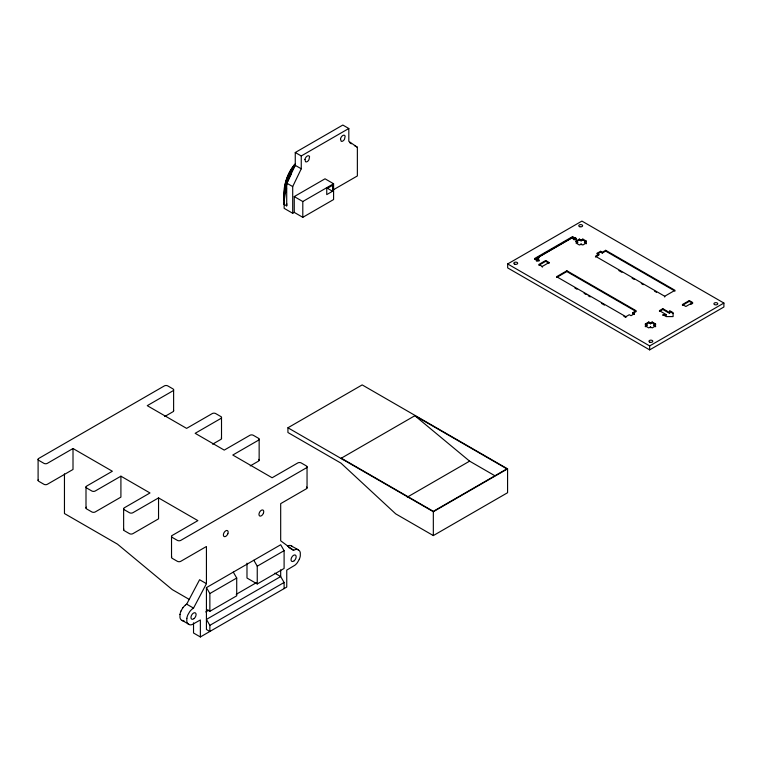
<?xml version="1.0" encoding="UTF-8"?>
<svg xmlns="http://www.w3.org/2000/svg" width="762" height="762" viewBox="0 0 762 762"><rect width="100%" height="100%" fill="white"/><g stroke="black" fill="none" stroke-linecap="round" stroke-linejoin="round"><path stroke-width="1.14" d="M280.683 569.833L280.683 576.558L206.435 619.42L209.864 625.345L209.864 631.479L206.435 629.498L206.435 587.616L280.683 544.754L284.102 550.678L284.102 568.452L257.251 583.959L246.983 578.034L246.983 563.166M206.435 609.343L209.864 611.314L209.864 593.541L206.435 587.616M179.975 614.401L179.975 617.477A9.601 5.544 -60 0 0 181.023 619.754L189.728 624.783A9.601 5.544 -60 0 0 192.195 624.535L200.368 619.963L200.368 636.956L193.529 633.003L193.529 622.811M186.814 618.344L186.814 621.43A9.601 5.544 -60 0 0 187.862 623.707L188.69 624.392M180.994 610.962L182.88 607.685M299.285 559.346L297.399 562.613A9.601 5.544 -60 0 1 294.932 565.213L286.75 570.09L286.75 587.073L200.368 636.956M286.607 188.681A45.72 26.403 -60 0 0 284.15 204.387L286.712 205.873L286.712 183.118L295.265 165.344L295.265 152.505L342.824 125.044L348.815 128.502L348.815 141.341L357.368 147.266L357.368 175.946L333.118 189.948M294.246 212.388L294.246 196.586L325.031 178.803L333.585 183.747L333.585 199.549L302.8 217.322L294.246 212.388L292.703 213.274L292.703 186.576L301.257 168.802L301.257 155.962L348.815 128.502M185.347 605.085L186.68 604.161L199.596 579.72L206.435 583.673L193.529 608.114L192.195 609.038A9.601 5.544 -60 0 0 189.728 611.638L187.833 614.905A9.601 5.544 -60 0 0 186.842 618.42M294.246 196.586L302.8 201.52L333.585 183.747M332.565 191.252L326.746 194.605L326.746 188.681L332.565 185.328L332.565 191.252L326.469 187.738M73.009 448.523L47.349 463.344A2.419 1.4 0 0 1 43.929 463.344L38.795 460.381A2.419 1.4 0 0 1 38.795 458.4L164.363 385.905A2.419 1.4 0 0 1 167.783 385.905L172.917 388.868A2.419 1.4 0 0 1 172.917 390.849L147.256 405.66L186.604 428.377L212.265 413.566A2.419 1.4 0 0 1 215.684 413.566L220.818 416.528A2.419 1.4 0 0 1 220.818 418.5L195.158 433.311L224.238 450.104L249.898 435.293A2.419 1.4 0 0 1 253.317 435.293L258.451 438.255A2.419 1.4 0 0 1 258.451 440.226L232.791 455.038L272.129 477.755L297.79 462.944A2.419 1.4 0 0 1 301.209 462.944L306.343 465.906A2.419 1.4 0 0 1 306.343 467.878L180.785 540.372A2.419 1.4 0 0 1 177.355 540.372L172.231 537.41A2.419 1.4 0 0 1 172.231 535.438L197.882 520.617L158.544 497.91L132.883 512.721A2.419 1.4 0 0 1 129.464 512.721L124.33 509.759A2.419 1.4 0 0 1 124.33 507.787L149.99 492.966L120.91 476.183L95.25 490.995A2.419 1.4 0 0 1 91.831 490.995L86.697 488.032A2.419 1.4 0 0 1 86.697 486.051L112.357 471.24L73.009 448.523L73.009 469.468L47.349 484.28A2.419 1.4 0 0 1 43.929 484.28L38.795 481.317A2.419 1.4 0 0 1 38.529 479.527M164.706 416.528L172.917 411.785A2.419 1.4 0 0 0 173.403 410.204M507.673 263.947L581.92 221.085L723.9 303.057L723.9 307.01L649.653 349.872L507.673 267.9L507.673 263.947L649.653 345.919L723.9 303.057M212.598 444.179L220.818 439.436A2.419 1.4 0 0 0 221.294 437.855M575.977 239.878L575.977 238.096L575.12 237.601L575.12 238.887L572.548 237.401L534.572 259.328L534.572 258.547L572.548 236.62L575.12 238.096M538.848 261.309L538.848 259.528L537.991 259.032L537.991 260.318L536.286 259.328L536.286 258.547L572.548 237.601L574.262 238.592L574.262 239.878L573.405 239.382L573.405 238.592L574.262 238.592M536.286 259.328L539.306 257.585M575.977 241.059L579.396 239.087L581.101 240.068L582.816 239.087L586.235 241.059L586.235 241.849L582.816 239.878L581.101 240.859L579.396 239.878L575.977 241.849L575.977 241.059L577.682 242.049L577.682 242.84M549.116 262.49L545.697 260.518L538.848 264.471L542.268 266.443L549.116 262.49L549.116 263.281L545.697 261.309L538.848 265.262M577.682 242.049L575.977 243.03L579.396 245.012L581.101 244.021L582.816 245.012L586.235 243.03L586.235 243.821M584.53 242.84L584.53 242.049L586.235 241.059M287.931 427.777L362.179 384.905L507.578 468.859L507.578 492.719L433.33 535.581L395.697 513.855L340.957 463.134L287.931 432.511L287.931 427.777L433.33 511.721L507.578 468.859M632.717 312.734L636.146 310.763L566.861 270.767L556.603 276.692L625.878 316.687L629.298 314.716L631.012 315.697L634.432 313.725L632.717 312.734L632.717 313.525L634.432 314.515M674.98 291.103L605.695 251.108L602.275 253.079L600.561 252.098L597.141 254.07L597.141 253.279L600.561 251.308L602.275 252.298L605.695 250.317L674.98 290.312L664.712 296.247L595.436 256.242L598.856 254.27L598.856 255.06L595.436 257.032M556.603 277.482L566.861 271.558L636.146 311.553L633.574 313.03M250.241 465.906L258.451 461.162A2.419 1.4 0 0 0 258.718 459.372M341.3 458.191L414.861 415.719L506.892 468.859L433.33 511.331L341.3 458.191L343.129 459.705M669.674 312.639L662.826 308.686L659.406 310.658L666.245 314.611L666.245 315.401L662.826 315.401M659.406 311.448L662.826 309.477L669.674 313.43L669.674 310.658L673.094 312.639L673.094 316.592L666.245 316.592L662.826 314.611L666.245 314.611M645.338 323.974L648.757 321.993L650.472 322.983L652.177 321.993L655.596 323.974L655.596 324.764L652.177 322.783L650.472 323.774L648.757 322.783L645.338 324.764L645.338 323.974L647.043 324.955L647.043 325.745L645.338 326.736L645.338 325.945L647.043 324.955M682.457 304.514L689.305 300.561L692.725 302.543L685.876 306.486L682.457 304.514L682.457 305.305L689.305 301.352L691.867 302.838M655.596 323.974L653.891 324.955L653.891 325.745L655.596 326.736L655.596 325.945L652.177 327.917L650.472 326.936L648.757 327.917L645.338 325.945M690.772 304.457L692.725 303.333M209.864 593.541L236.715 578.034L233.296 572.11M257.251 583.959L257.251 566.185L284.102 550.678M205.702 611.953L208.75 610.191M236.21 594.331L256.556 582.587M407.279 497.138L469.602 461.153L494.795 475.698M209.864 611.314L236.715 595.817L236.715 578.034M209.864 625.345L284.102 582.482L280.683 576.558L274.815 573.167M288.712 547.516L293.599 550.335L294.932 549.716A9.601 5.544 -60 0 1 297.428 549.488L299.285 550.564A9.601 5.544 -60 0 1 300.304 552.821L300.304 555.908A9.601 5.544 -60 0 1 299.285 559.289M287.426 546.04L288.093 545.773A9.601 5.544 -60 0 1 290.56 545.525L298.437 549.859M575.977 239.087L573.405 238.592M573.405 239.382L574.262 239.382M537.143 260.814L536.286 260.814L536.286 260.023L537.143 260.023L537.143 261.309M538.848 260.518L536.286 260.023M181.842 620.439L182.88 620.83A9.601 5.544 -60 0 0 184.061 620.878M584.53 242.049L586.235 243.03M575.12 238.392L575.977 238.887M597.141 253.279L598.856 254.27M618.868 270.567L621.925 272.329M632.108 278.206L634.146 279.387M641.28 283.502L643.318 284.683M654.52 291.151L656.558 292.332M669.674 311.448L673.094 313.43M354.368 145.542L357.368 147.266M653.891 324.955L655.596 325.945M536.286 258.547L537.991 259.528M537.991 259.823L538.848 260.318M534.572 258.547L537.143 260.023M574.939 288.065L576.977 289.246M584.111 293.36L586.14 294.542M588.178 295.713L590.217 296.894M601.428 303.362L604.485 305.124M623.84 316.297L625.878 317.478L625.878 316.687M295.265 152.505L301.257 155.962M295.265 165.344L301.257 168.802M286.712 183.118L292.703 186.576M292.703 213.274L284.15 208.34L284.15 204.387M189.462 599.542L172.231 589.588L117.491 544.163L64.456 513.54L64.456 473.859M186.68 604.161L193.529 608.114M291.589 545.906L292.446 546.611M349.482 142.494L351.377 143.808M293.599 550.335L280.683 540.801L280.683 503.634L306.343 488.813A2.419 1.4 0 0 0 306.619 487.032M414.861 415.719L469.602 461.153M253.832 560.261L257.251 566.185M689.305 300.561L689.305 301.352M664.712 296.247L664.712 297.037M662.826 308.686L662.826 309.477M652.177 321.993L652.177 322.783M650.472 322.983L650.472 323.774M650.472 326.936L650.472 327.727M649.653 345.919L649.653 349.872M648.757 321.993L648.757 322.783M605.695 250.317L605.695 251.108M602.275 252.298L602.275 253.079M600.561 251.308L600.561 252.098M582.816 239.087L582.816 239.878M581.101 240.068L581.101 240.859M581.101 244.021L581.101 244.812M579.396 239.087L579.396 239.878M572.548 236.62L572.548 237.401M572.548 237.601L572.548 238.392M566.861 270.767L566.861 271.558M545.697 260.518L545.697 261.309M542.268 266.443L542.268 267.233M433.33 511.721L433.33 535.581M307.048 466.773L307.048 487.956M302.8 201.52L302.8 217.322M284.102 582.482L284.102 588.607M283.978 204.483L283.978 192.634A31.452 18.155 -60 0 1 295.104 163.973M259.147 439.122L259.147 460.296M221.513 417.385L221.513 438.569M206.435 583.673L206.435 546.497L180.785 561.308A2.419 1.4 0 0 1 177.355 561.308L172.231 558.346A2.419 1.4 0 0 1 171.745 556.774M173.612 389.734L173.612 410.918M171.526 536.305L171.526 557.479M158.544 497.91L158.544 518.846L132.883 533.657A2.419 1.4 0 0 1 129.464 533.657L124.33 530.695A2.419 1.4 0 0 1 123.844 529.114M123.635 508.645L123.635 529.828M120.91 476.183L120.91 497.119L95.25 511.931A2.419 1.4 0 0 1 91.831 511.931L86.697 508.968A2.419 1.4 0 0 1 86.43 507.178M86.001 486.918L86.001 508.102M38.1 459.267L38.1 480.451M179.994 614.467A9.601 5.544 -60 0 1 181.023 611.029M182.88 607.8A9.601 5.544 -60 0 1 185.347 605.199M284.902 187.252A26.613 15.364 -60 0 1 294.246 164.925M283.978 196.586A36.29 20.955 -60 0 1 295.389 165.354M283.978 200.539A41.129 23.746 -60 0 1 287.464 182.575M287.874 181.499A41.129 23.746 -60 0 1 291.341 173.955M286.712 205.873A45.72 26.403 -60 0 1 286.769 203.673M304.933 159.448L305.552 161.763A3.391 1.953 -60 0 0 308.934 159.801L309.553 156.772A3.391 1.953 -60 0 0 307.248 156.058A3.391 1.953 -60 0 0 304.933 159.448M340.509 138.903L341.128 141.218A3.391 1.953 -60 0 0 344.519 139.255L345.138 136.227A3.391 1.953 -60 0 0 342.824 135.512A3.391 1.953 -60 0 0 340.509 138.903M227.848 533.743L227.467 534.533A3.391 1.953 -60 0 1 224.076 536.496L223.695 536.143A3.391 1.953 -60 0 1 225.771 530.79A3.391 1.953 -60 0 1 227.848 533.743M263.423 513.197L263.042 513.998A3.391 1.953 -60 0 1 259.661 515.95L259.28 515.598A3.391 1.953 -60 0 1 261.356 510.254A3.391 1.953 -60 0 1 263.423 513.197M194.186 618.496A3.629 2.096 -60 0 0 195.339 612.877A3.629 2.096 -60 0 0 191.043 616.677A3.629 2.096 -60 0 0 194.186 618.496M294.265 560.718A3.629 2.096 -60 0 0 295.408 555.098A3.629 2.096 -60 0 0 291.122 558.908A3.629 2.096 -60 0 0 294.265 560.718M579.73 226.705A1.934 1.114 0 0 0 582.635 225.743A1.934 1.114 0 0 0 579.73 224.771A1.934 1.114 0 0 0 579.73 226.705M514.769 264.214A1.934 1.114 0 0 0 517.674 263.242A1.934 1.114 0 0 0 514.769 262.28A1.934 1.114 0 0 0 514.769 264.214M649.91 342.233A1.934 1.114 0 0 0 652.805 341.271A1.934 1.114 0 0 0 649.91 340.3A1.934 1.114 0 0 0 649.91 342.233M714.47 304.552A1.934 1.114 0 0 0 717.709 304.048A1.934 1.114 0 0 0 715.337 302.685A1.934 1.114 0 0 0 714.47 304.552"/></g></svg>
